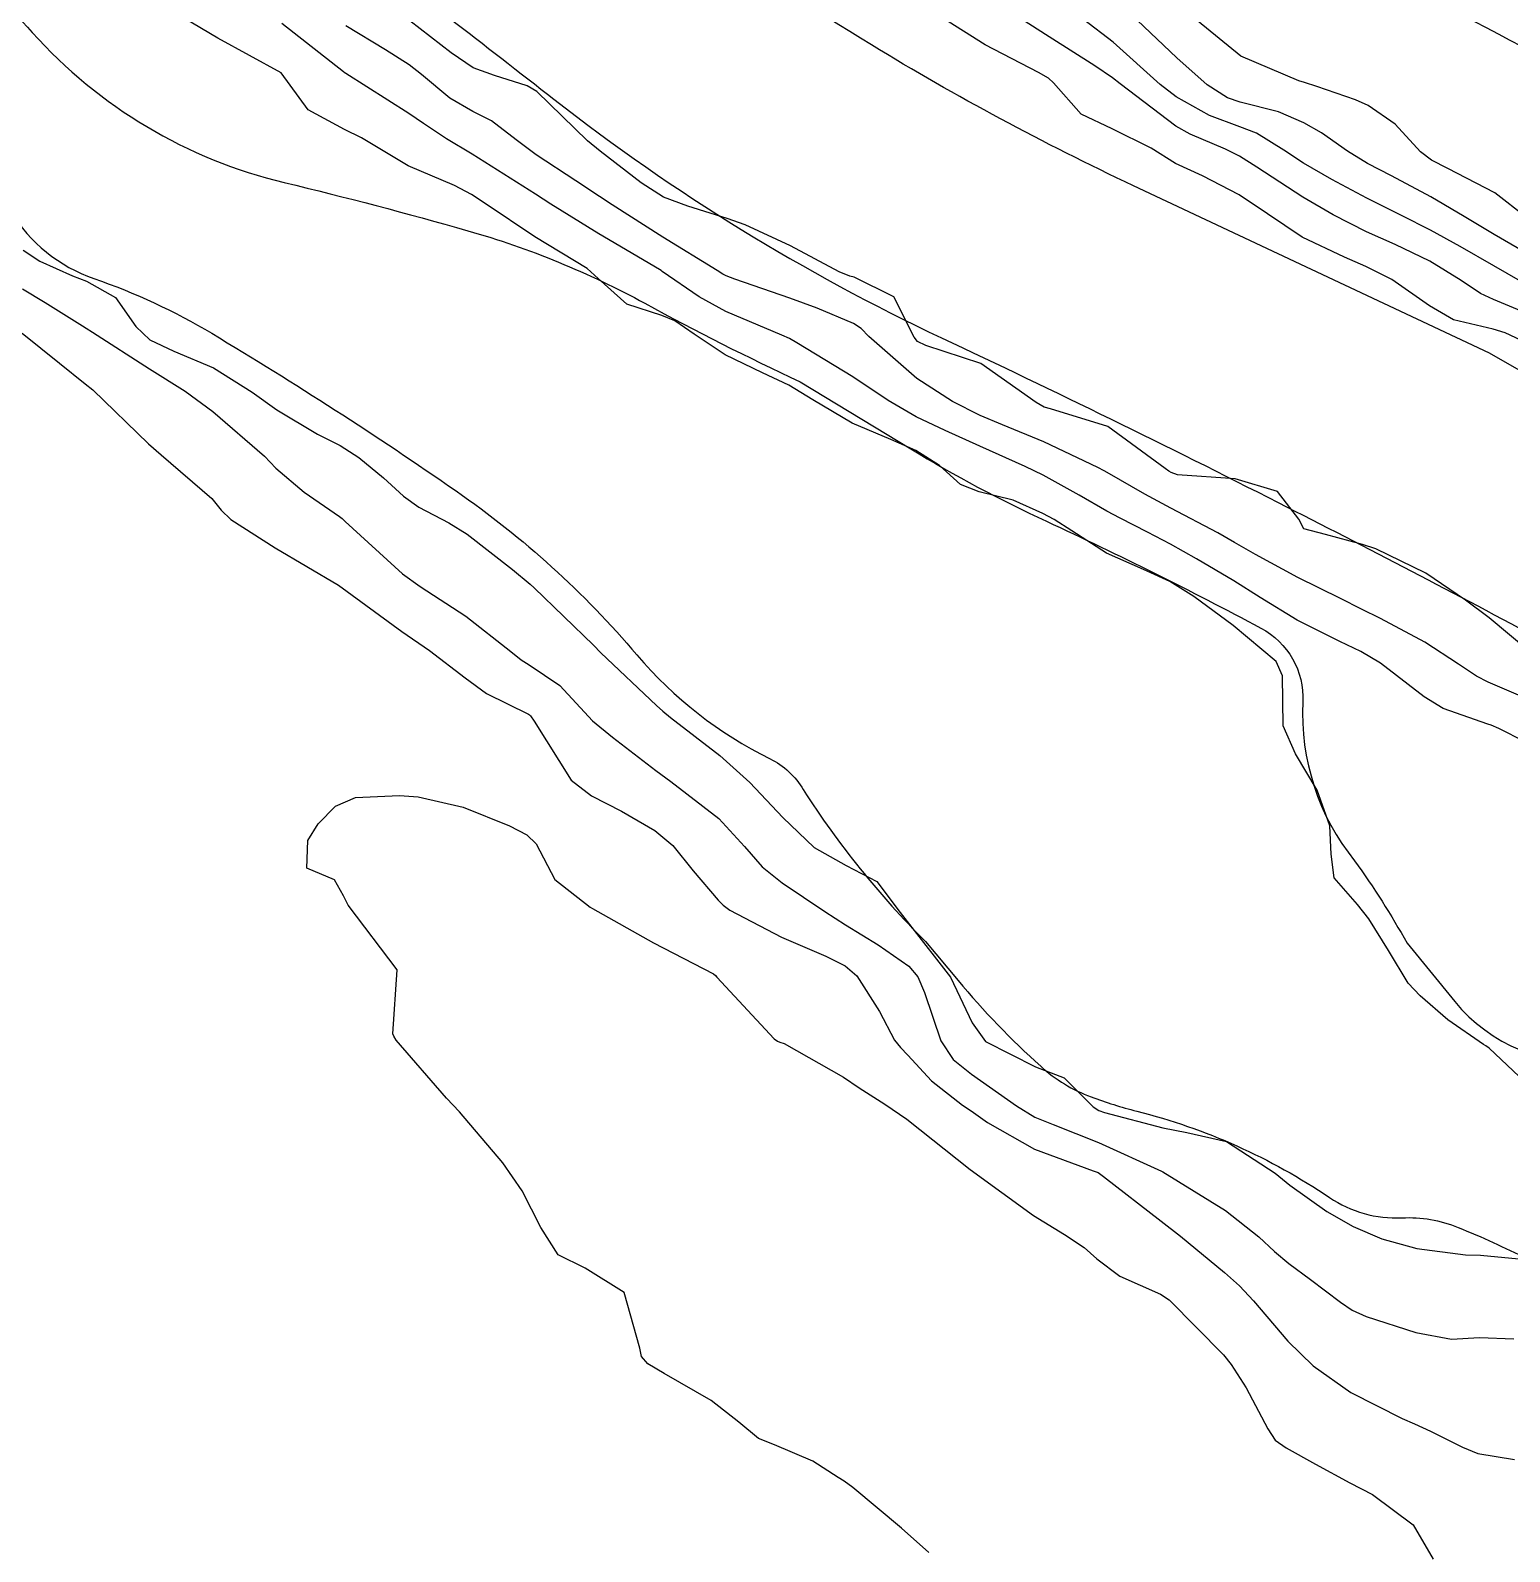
# Model space of a CAD drawing. Header units: metres. Extents: x 318500 to 325275, y 7408834 to 7428799.
# Drawn here: x 321173.1 to 321219.36, y 7409480.54 to 7409528.12 of the extents above; entities that cross this region are included whole.
import ezdxf

# ---------------------------------------------------------------- set-up
doc = ezdxf.new("R2010")
doc.units = ezdxf.units.M
doc.header["$MEASUREMENT"] = 0
for name, color, linetype in [('Curvas de Nivel 1m', 11, 'Continuous'), ('Curvas de Nivel 5m', 15, 'Continuous'), ('Hidrografia', 140, 'Continuous'), ('Vias Primárias', 230, 'Continuous')]:
    doc.layers.add(name, color=color, linetype=linetype)

msp = doc.modelspace()

# ---------------------------------------------------------------- linework, layer by layer
at = {"layer": 'Curvas de Nivel 1m', "flags": 128}
for points, elevation in [([(321219.666, 7409495.407), (321218.718, 7409496.287), (321218.616, 7409496.364), (321218.542, 7409496.403), (321217.426, 7409497.18), (321216.564, 7409497.931), (321216.191, 7409498.324), (321215.571, 7409499.344), (321214.957, 7409500.336), (321214.604, 7409500.785), (321213.878, 7409501.617), (321213.782, 7409502.353), (321213.742, 7409503.244), (321213.341, 7409504.36), (321212.667, 7409505.495), (321212.284, 7409506.376), (321212.254, 7409507.935), (321212.058, 7409508.38), (321210.717, 7409509.51), (321209.488, 7409510.412), (321208.737, 7409510.883), (321207.91, 7409511.265), (321206.75, 7409511.768), (321205.666, 7409512.466), (321205.114, 7409512.825), (321204.765, 7409513.01), (321203.83, 7409513.429), (321202.772, 7409513.694), (321202.186, 7409513.921), (321201.529, 7409514.519), (321200.787, 7409514.985), (321200.005, 7409515.329), (321198.799, 7409515.834), (321197.565, 7409516.572), (321196.817, 7409517.026), (321195.999, 7409517.415), (321194.831, 7409517.978), (321193.858, 7409518.625), (321193.248, 7409519.038), (321192.846, 7409519.202), (321191.756, 7409519.563), (321190.857, 7409520.366), (321190.514, 7409520.673), (321188.875, 7409521.663), (321187.315, 7409522.714), (321186.894, 7409522.991), (321186.356, 7409523.271), (321184.907, 7409523.892), (321183.453, 7409524.765), (321182.923, 7409525.025), (321181.784, 7409525.643), (321180.94, 7409526.8), (321178.956, 7409527.875), (321177.318, 7409528.847)], 737), ([(321220.668, 7409505.454), (321219.027, 7409506.285), (321218.783, 7409506.391), (321218.681, 7409506.427), (321217.289, 7409506.914), (321216.69, 7409507.28), (321215.328, 7409508.334), (321214.705, 7409508.699), (321214.052, 7409509.008), (321212.72, 7409509.674), (321211.562, 7409510.388), (321210.738, 7409510.909), (321209.567, 7409511.593), (321208.755, 7409512.055), (321208.032, 7409512.431), (321207.184, 7409512.864), (321206.766, 7409513.091), (321205.897, 7409513.589), (321204.777, 7409514.209), (321204.214, 7409514.486), (321202.789, 7409515.118), (321201.706, 7409515.606), (321200.803, 7409516.039), (321199.925, 7409516.543), (321198.821, 7409517.284), (321197.068, 7409518.355), (321196.838, 7409518.483), (321196.603, 7409518.592), (321194.847, 7409519.329), (321194.017, 7409519.788), (321192.859, 7409520.587), (321192.828, 7409520.609), (321192.773, 7409520.641), (321190.876, 7409521.765), (321189.377, 7409522.685), (321188.895, 7409522.999), (321188.104, 7409523.499), (321186.913, 7409524.248), (321186.111, 7409524.732), (321185.392, 7409525.21), (321184.928, 7409525.529), (321182.961, 7409526.77), (321182.94, 7409526.788), (321182.886, 7409526.826), (321180.963, 7409528.335)], 738), ([(321220.066, 7409518.272), (321219.226, 7409518.667), (321218.845, 7409518.774), (321217.608, 7409519.069), (321216.852, 7409519.505), (321215.68, 7409520.332), (321214.866, 7409520.734), (321214.195, 7409521.026), (321212.879, 7409521.654), (321211.791, 7409522.386), (321210.899, 7409522.985), (321209.753, 7409523.571), (321208.913, 7409523.955), (321208.146, 7409524.438), (321206.926, 7409525.049), (321205.965, 7409525.499), (321205.098, 7409526.478), (321204.942, 7409526.626), (321204.624, 7409526.806), (321202.957, 7409527.673), (321201.599, 7409528.524)], 741), ([(321219.863, 7409519.288), (321218.854, 7409519.711), (321218.455, 7409519.895), (321217.843, 7409520.305), (321216.869, 7409520.909), (321215.782, 7409521.425), (321214.882, 7409521.827), (321213.846, 7409522.356), (321212.898, 7409522.912), (321211.46, 7409523.843), (321210.917, 7409524.189), (321210.48, 7409524.407), (321209.374, 7409524.873), (321208.927, 7409525.128), (321207.185, 7409526.448), (321206.943, 7409526.638), (321206.391, 7409527.016), (321204.962, 7409527.92), (321204.065, 7409528.494)], 742), ([(321219.703, 7409520.277), (321218.867, 7409520.759), (321217.815, 7409521.367), (321216.883, 7409521.878), (321215.986, 7409522.329), (321214.898, 7409522.88), (321213.804, 7409523.459), (321212.914, 7409523.969), (321212.299, 7409524.379), (321211.444, 7409524.911), (321210.927, 7409525.102), (321209.973, 7409525.457), (321208.936, 7409526.043), (321208.431, 7409526.435), (321206.96, 7409527.758), (321206.036, 7409528.464)], 743), ([(321220.12, 7409521.023), (321218.882, 7409521.743), (321217.941, 7409522.304), (321216.899, 7409522.917), (321215.663, 7409523.578), (321214.914, 7409523.963), (321214.291, 7409524.349), (321213.478, 7409524.917), (321212.929, 7409525.237), (321212.129, 7409525.58), (321210.935, 7409525.881), (321210.542, 7409526.012), (321209.9, 7409526.416), (321208.952, 7409527.26), (321207.717, 7409528.443)], 744), ([(321219.715, 7409507.299), (321218.694, 7409507.739), (321218.323, 7409507.923), (321217.767, 7409508.304), (321216.71, 7409508.99), (321215.326, 7409509.729), (321214.725, 7409510.024), (321214.071, 7409510.35), (321212.74, 7409511.012), (321211.411, 7409511.729), (321210.756, 7409512.11), (321210.232, 7409512.405), (321208.768, 7409513.179), (321207.953, 7409513.613), (321206.778, 7409514.292), (321206.677, 7409514.349), (321206.483, 7409514.454), (321204.792, 7409515.253), (321203.505, 7409515.787), (321202.804, 7409516.082), (321201.94, 7409516.513), (321200.821, 7409517.234), (321199.323, 7409518.553), (321199.082, 7409518.796), (321198.844, 7409518.955), (321197.708, 7409519.437), (321196.852, 7409519.746), (321195.127, 7409520.338), (321194.858, 7409520.445), (321194.75, 7409520.503), (321194.578, 7409520.614), (321192.875, 7409521.655), (321191.289, 7409522.664), (321190.894, 7409522.928), (321190.156, 7409523.423), (321188.913, 7409524.235), (321188.293, 7409524.699), (321187.514, 7409525.299), (321186.929, 7409525.591), (321186.21, 7409526.008), (321185.331, 7409526.744), (321184.944, 7409527.046), (321184.198, 7409527.511), (321182.962, 7409528.267)], 739), ([(321172.865, 7409521.252), (321173.394, 7409520.902), (321174.412, 7409520.443), (321174.854, 7409520.278), (321175.755, 7409519.772), (321176.394, 7409518.857), (321176.834, 7409518.45), (321177.585, 7409518.086), (321178.821, 7409517.571), (321180.034, 7409516.812), (321180.802, 7409516.257), (321182.076, 7409515.495), (321182.786, 7409515.14), (321183.367, 7409514.764), (321184.145, 7409514.128), (321184.768, 7409513.559), (321185.244, 7409513.215), (321186.188, 7409512.726), (321186.755, 7409512.364), (321188.179, 7409511.258), (321188.732, 7409510.803), (321188.851, 7409510.688), (321190.704, 7409508.895), (321190.937, 7409508.658), (321192.684, 7409507.003), (321192.877, 7409506.832), (321193.119, 7409506.633), (321194.662, 7409505.441), (321195.599, 7409504.596), (321196.634, 7409503.505), (321197.615, 7409502.57), (321198.614, 7409501.999), (321199.572, 7409501.508), (321200.298, 7409500.535), (321200.594, 7409500.158), (321201.87, 7409498.51), (321202.549, 7409497.087), (321202.969, 7409496.496), (321204.532, 7409495.708), (321205.428, 7409495.365), (321206.34, 7409494.453), (321206.518, 7409494.337), (321206.688, 7409494.277), (321208.511, 7409493.797), (321209.268, 7409493.653), (321210.505, 7409493.373), (321212.029, 7409492.377), (321212.485, 7409492.004), (321213.644, 7409491.181), (321214.466, 7409490.708), (321215.365, 7409490.331), (321216.457, 7409490.029), (321217.987, 7409489.829), (321218.455, 7409489.811), (321219.867, 7409489.681)], 737), ([(321172.851, 7409520.042), (321173.561, 7409519.613), (321174.723, 7409518.882), (321174.839, 7409518.806), (321175.034, 7409518.68), (321176.82, 7409517.539), (321177.936, 7409516.839), (321178.801, 7409516.205), (321180.419, 7409514.805), (321180.598, 7409514.623), (321180.776, 7409514.434), (321181.66, 7409513.677), (321182.762, 7409512.921), (321182.847, 7409512.855), (321182.94, 7409512.767), (321184.736, 7409511.128), (321185.286, 7409510.734), (321186.716, 7409509.807), (321188.12, 7409508.699), (321188.443, 7409508.439), (321188.696, 7409508.282), (321189.651, 7409507.637), (321190.555, 7409506.662), (321190.678, 7409506.524), (321191.303, 7409506.022), (321192.655, 7409504.977), (321193.124, 7409504.633), (321194.633, 7409503.472), (321195.435, 7409502.598), (321195.981, 7409501.957), (321196.609, 7409501.462), (321197.943, 7409500.567), (321198.594, 7409500.149), (321199.608, 7409499.522), (321200.575, 7409498.85), (321200.852, 7409498.526), (321201.058, 7409498.027), (321201.57, 7409496.515), (321201.96, 7409495.934), (321202.53, 7409495.472), (321203.939, 7409494.486), (321204.515, 7409494.134), (321205.085, 7409493.898), (321206.503, 7409493.342), (321208.472, 7409492.438), (321208.49, 7409492.434), (321208.52, 7409492.42), (321210.472, 7409491.216), (321211.514, 7409490.384), (321212.008, 7409489.929), (321212.452, 7409489.55), (321213.138, 7409489.05), (321214.073, 7409488.346), (321214.436, 7409488.095), (321214.872, 7409487.897), (321216.426, 7409487.393), (321217.54, 7409487.186), (321218.424, 7409487.239), (321219.495, 7409487.202)], 738), ([(321172.836, 7409518.655), (321174.004, 7409517.71), (321174.813, 7409517.066), (321175.046, 7409516.876), (321176.785, 7409515.196), (321177.183, 7409514.846), (321178.767, 7409513.48), (321179.059, 7409513.121), (321179.37, 7409512.821), (321180.747, 7409511.944), (321182.73, 7409510.77), (321184.709, 7409509.327), (321185.579, 7409508.731), (321186.691, 7409507.87), (321187.359, 7409507.382), (321188.68, 7409506.734), (321188.708, 7409506.717), (321188.734, 7409506.689), (321188.85, 7409506.514), (321190.009, 7409504.67), (321190.643, 7409504.187), (321191.585, 7409503.702), (321192.627, 7409503.099), (321193.186, 7409502.632), (321193.826, 7409501.835), (321194.603, 7409500.922), (321194.76, 7409500.766), (321194.973, 7409500.604), (321196.588, 7409499.759), (321197.977, 7409499.168), (321198.575, 7409498.86), (321198.942, 7409498.554), (321199.655, 7409497.442), (321200.126, 7409496.536), (321200.315, 7409496.31), (321200.535, 7409496.072), (321201.278, 7409495.269), (321202.252, 7409494.504), (321202.517, 7409494.327), (321203.037, 7409493.97), (321204.5, 7409493.129), (321206.342, 7409492.452), (321206.489, 7409492.396), (321206.655, 7409492.28), (321208.467, 7409490.884), (321209.072, 7409490.414), (321210.449, 7409489.272), (321210.912, 7409488.86), (321211.35, 7409488.386), (321212.421, 7409487.13), (321213.214, 7409486.358), (321214.398, 7409485.52), (321216.007, 7409484.703), (321216.383, 7409484.539), (321216.893, 7409484.312), (321217.887, 7409483.809), (321218.373, 7409483.608), (321219.519, 7409483.42)], 739)]:
    msp.add_lwpolyline(points, dxfattribs=dict(at, elevation=elevation))
at = {"layer": 'Curvas de Nivel 5m', "flags": 128}
for points, elevation in [([(321220.51, 7409508.263), (321218.722, 7409509.754), (321217.984, 7409510.301), (321216.742, 7409511.15), (321215.183, 7409511.906), (321214.756, 7409512.045), (321213.603, 7409512.357), (321212.929, 7409512.535), (321212.765, 7409512.839), (321212.098, 7409513.705), (321210.777, 7409514.096), (321208.971, 7409514.225), (321208.779, 7409514.298), (321208.699, 7409514.341), (321208.584, 7409514.423), (321206.799, 7409515.735), (321205, 7409516.285), (321204.808, 7409516.343), (321204.558, 7409516.483), (321202.828, 7409517.702), (321201.099, 7409518.263), (321200.838, 7409518.396), (321200.734, 7409518.532), (321200.097, 7409519.786), (321198.858, 7409520.401), (321198.731, 7409520.434), (321198.391, 7409520.567), (321196.872, 7409521.39), (321195.447, 7409522.038), (321194.884, 7409522.242), (321193.662, 7409522.628), (321192.894, 7409522.902), (321192.2, 7409523.351), (321190.915, 7409524.341), (321190.522, 7409524.674), (321188.935, 7409526.216), (321188.635, 7409526.392), (321187.617, 7409526.71), (321186.943, 7409526.953), (321186.259, 7409527.421), (321184.965, 7409528.422)], 740), ([(321219.894, 7409522.275), (321218.901, 7409523.039), (321217.425, 7409523.8), (321216.916, 7409524.061), (321216.58, 7409524.323), (321215.785, 7409525.188), (321214.934, 7409525.779), (321214.538, 7409525.956), (321213.331, 7409526.366), (321212.942, 7409526.49), (321212.774, 7409526.541), (321210.954, 7409527.316), (321209.604, 7409528.42)], 745), ([(321201.192, 7409480.517), (321200.341, 7409481.273), (321198.817, 7409482.553), (321198.547, 7409482.743), (321198.363, 7409482.863), (321197.565, 7409483.371), (321196.373, 7409483.88), (321195.87, 7409484.083), (321195.254, 7409484.597), (321194.39, 7409485.266), (321192.916, 7409486.119), (321192.407, 7409486.412), (321192.209, 7409486.642), (321192.154, 7409486.903), (321191.67, 7409488.648), (321190.447, 7409489.406), (321189.608, 7409489.829), (321189.062, 7409490.681), (321188.477, 7409491.826), (321187.875, 7409492.699), (321186.514, 7409494.302), (321186.109, 7409494.724), (321184.538, 7409496.539), (321184.46, 7409496.662), (321184.435, 7409496.742), (321184.57, 7409498.74), (321183.037, 7409500.763), (321182.888, 7409501.051), (321182.608, 7409501.555), (321181.744, 7409501.916), (321181.774, 7409502.783), (321182.095, 7409503.311), (321182.636, 7409503.861), (321183.269, 7409504.133), (321184.642, 7409504.195), (321185.228, 7409504.147), (321186.637, 7409503.832), (321188.079, 7409503.248), (321188.624, 7409502.96), (321188.919, 7409502.686), (321189.498, 7409501.566), (321190.6, 7409500.703), (321190.68, 7409500.659), (321192.584, 7409499.588), (321194.459, 7409498.612), (321194.523, 7409498.564), (321194.569, 7409498.514), (321196.356, 7409496.583), (321196.462, 7409496.504), (321196.539, 7409496.482), (321196.676, 7409496.441), (321198.528, 7409495.384), (321199.023, 7409495.051), (321199.818, 7409494.541), (321200.513, 7409494.068), (321202.49, 7409492.5), (321204.469, 7409491.061), (321205.436, 7409490.465), (321206.058, 7409490.057), (321206.453, 7409489.705), (321207.171, 7409489.163), (321208.442, 7409488.597), (321208.715, 7409488.417), (321210.414, 7409486.694), (321210.65, 7409486.396), (321211.119, 7409485.669), (321211.798, 7409484.379), (321212.027, 7409484.025), (321212.374, 7409483.792), (321213.293, 7409483.28), (321214.363, 7409482.69), (321215.075, 7409482.333), (321216.346, 7409481.377), (321216.972, 7409480.31)], 740)]:
    msp.add_lwpolyline(points, dxfattribs=dict(at, elevation=elevation))
at = {"layer": 'Hidrografia'}
for points in [[(321167.861, 7409532.917, -0.048823), (321173.155, 7409528.06, 0.152445), (321181.033, 7409523.366, -0.010889), (321186.777, 7409521.859, -0.055559), (321192.317, 7409519.587, 0.01629), (321197.173, 7409517.134), (321200.633, 7409515.032, 0.027967), (321204.876, 7409512.77, -0.014024), (321211.583, 7409509.43, -0.290275), (321212.894, 7409507.119, 0.184265), (321214.514, 7409502.149, -0.028485), (321216.155, 7409499.571), (321217.647, 7409497.75, 0.25238), (321222.211, 7409495.875, 0.089248), (321227.227, 7409497.331, -0.08216), (321229.863, 7409498.136, -0.00316), (321232.288, 7409498.444, -0.194005), (321234.89, 7409497.743), (321235.402, 7409496.041), (321235.656, 7409495.714), (321239.14, 7409493.712), (321275.336, 7409476.988)], [(321172.479, 7409522.46, 0.174672), (321175.084, 7409520.362, -0.051726), (321178.766, 7409518.649, -0.017018), (321186.412, 7409513.718, -0.06506), (321192.065, 7409508.591, 0.102565), (321196.229, 7409505.344, -0.146534), (321197.269, 7409504.377, 0.054538), (321201.092, 7409499.629), (321202.11, 7409498.409, 0.035556), (321204.697, 7409495.722, 0.094165), (321206.272, 7409494.766, 0.027704), (321207.7, 7409494.32, -0.087409), (321213.73, 7409491.617, 0.162758), (321215.993, 7409490.984, -0.109709), (321217.754, 7409490.683, -0.020115), (321219.914, 7409489.699, 0.117021), (321225.142, 7409488.448, -0.092573), (321233.044, 7409486.956, -0.071574), (321234.318, 7409486.237), (321240.735, 7409483.054), (321270.042, 7409469.807)]]:
    msp.add_lwpolyline(points, format="xyb", dxfattribs=at)
at = {"layer": 'Vias Primárias'}
for points in [[(321166.134, 7409546.546, 0.00012), (321174.756, 7409538.385, 0.000284), (321179.3, 7409534.09, 0.026643), (321182.914, 7409531.026, -0.003353), (321189.471, 7409525.971, 0.055888), (321201.593, 7409518.508, -0.007366), (321212.127, 7409513.356, -0.005884), (321220.43, 7409509.019, -0.002391), (321237.607, 7409499.682), (321244.5, 7409495.925), (321254.218, 7409491.31, 0.00396), (321263.83, 7409486.839, 0.03312), (321277.859, 7409481.538, 0.000973), (321303.951, 7409473.662, 0.012631)], [(321231.091, 7409510.956), (321218.729, 7409518.028), (321207.596, 7409523.265, -0.026697), (321199.401, 7409527.668, -0.033101), (321188.976, 7409534.995, -0.005158), (321184.496, 7409538.686, -0.021205), (321179.755, 7409543.031, -0.084414), (321178.589, 7409544.67, -0.374922), (321179.458, 7409547.837, -0.291774), (321182.632, 7409547.894, 0.020968), (321189.085, 7409544.302, -0.012014), (321199.452, 7409538.771, 0.001668), (321208.373, 7409533.773, 0.006058), (321220.106, 7409527.434, 0.013632)]]:
    msp.add_lwpolyline(points, format="xyb", dxfattribs=at)

doc.saveas('drawing.dxf')
